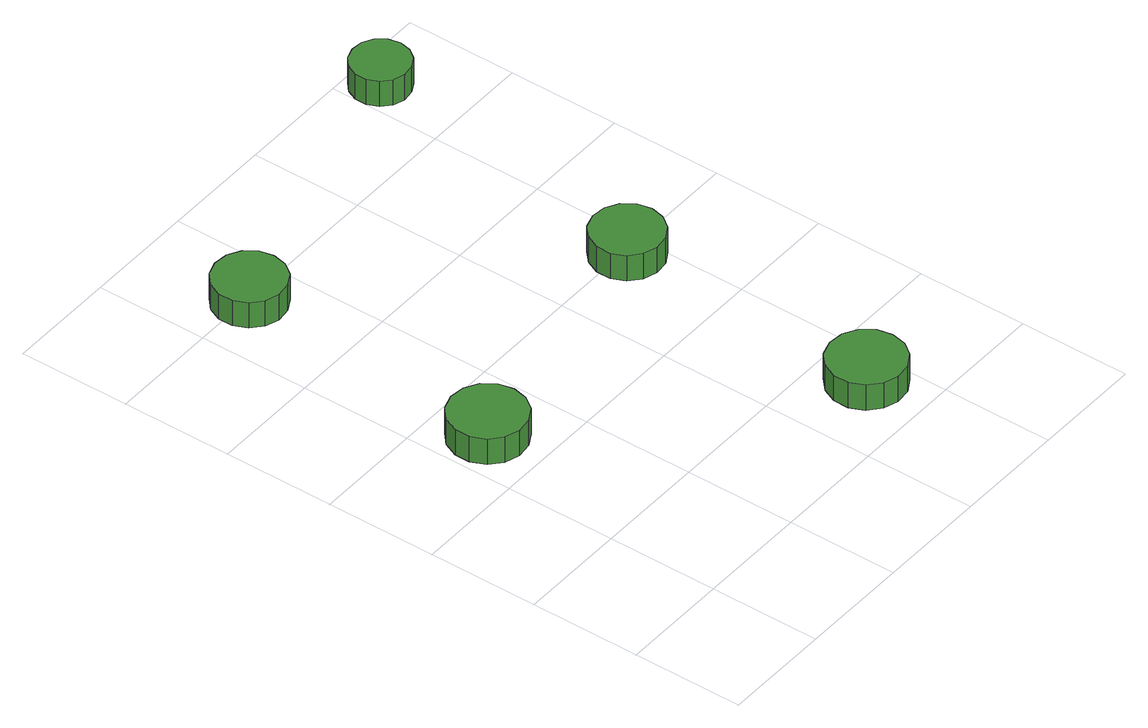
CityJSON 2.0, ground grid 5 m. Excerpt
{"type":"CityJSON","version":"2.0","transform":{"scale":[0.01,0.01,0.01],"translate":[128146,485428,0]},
"CityObjects":{
"tree1":{"type":"SolitaryVegetationObject","attributes":{"function":"something"},"geometry":[{"type":"MultiSurface","lod":"1","boundaries":[[[0,1,2,3,4,5,6,7,8,9,10,11,12,13,14]],[[15,16,17,18,19,20,21,22,23,24,25,26,27,28,29]],[[0,29,28,1]],[[1,28,27,2]],[[2,27,26,3]],[[3,26,25,4]],[[4,25,24,5]],[[5,24,23,6]],[[6,23,22,7]],[[7,22,21,8]],[[8,21,20,9]],[[9,20,19,10]],[[10,19,18,11]],[[11,18,17,12]],[[12,17,16,13]],[[13,16,15,14]],[[14,15,29,0]]]}]},
"tree2":{"type":"SolitaryVegetationObject","attributes":{"function":"something"},"geometry":[{"type":"MultiSurface","lod":"1","boundaries":[[[30,31,32,33,34,35,36,37,38,39,40,41,42,43,44]],[[45,46,47,48,49,50,51,52,53,54,55,56,57,58,59]],[[30,59,58,31]],[[31,58,57,32]],[[32,57,56,33]],[[33,56,55,34]],[[34,55,54,35]],[[35,54,53,36]],[[36,53,52,37]],[[37,52,51,38]],[[38,51,50,39]],[[39,50,49,40]],[[40,49,48,41]],[[41,48,47,42]],[[42,47,46,43]],[[43,46,45,44]],[[44,45,59,30]]]}]},
"tree3":{"type":"SolitaryVegetationObject","attributes":{"function":"something"},"geometry":[{"type":"MultiSurface","lod":"1","boundaries":[[[60,61,62,63,64,65,66,67,68,69,70,71,72,73,74]],[[75,76,77,78,79,80,81,82,83,84,85,86,87,88,89]],[[60,89,88,61]],[[61,88,87,62]],[[62,87,86,63]],[[63,86,85,64]],[[64,85,84,65]],[[65,84,83,66]],[[66,83,82,67]],[[67,82,81,68]],[[68,81,80,69]],[[69,80,79,70]],[[70,79,78,71]],[[71,78,77,72]],[[72,77,76,73]],[[73,76,75,74]],[[74,75,89,60]]]}]},
"tree4":{"type":"SolitaryVegetationObject","attributes":{"function":"something"},"geometry":[{"type":"MultiSurface","lod":"1","boundaries":[[[90,91,92,93,94,95,96,97,98,99,100,101,102,103,104]],[[105,106,107,108,109,110,111,112,113,114,115,116,117,118,119]],[[90,119,118,91]],[[91,118,117,92]],[[92,117,116,93]],[[93,116,115,94]],[[94,115,114,95]],[[95,114,113,96]],[[96,113,112,97]],[[97,112,111,98]],[[98,111,110,99]],[[99,110,109,100]],[[100,109,108,101]],[[101,108,107,102]],[[102,107,106,103]],[[103,106,105,104]],[[104,105,119,90]]]}]},
"tree5":{"type":"SolitaryVegetationObject","attributes":{"function":"something"},"geometry":[{"type":"MultiSurface","lod":"1","boundaries":[[[120,121,122,123,124,125,126,127,128,129,130,131,132,133,134]],[[135,136,137,138,139,140,141,142,143,144,145,146,147,148,149]],[[120,149,148,121]],[[121,148,147,122]],[[122,147,146,123]],[[123,146,145,124]],[[124,145,144,125]],[[125,144,143,126]],[[126,143,142,127]],[[127,142,141,128]],[[128,141,140,129]],[[129,140,139,130]],[[130,139,138,131]],[[131,138,137,132]],[[132,137,136,133]],[[133,136,135,134]],[[134,135,149,120]]]}]}
},
"vertices":[
[371,1256,226],[356,1325,226],[315,1382,226],[254,1417,226],[184,1425,226],[117,1403,226],[64,1356,226],[36,1291,226],[36,1221,226],[64,1156,226],[117,1109,226],[184,1087,226],[254,1095,226],[315,1130,226],[356,1187,226],[356,1187,97],[315,1130,97],[254,1095,97],[184,1087,97],[117,1109,97],[64,1156,97],[36,1221,97],[36,1291,97],[64,1356,97],[117,1403,97],[184,1425,97],[254,1417,97],[315,1382,97],[356,1325,97],[371,1256,97],
[421,2469,250],[408,2533,250],[369,2586,250],[312,2619,250],[246,2626,250],[183,2606,250],[134,2562,250],[107,2502,250],[107,2436,250],[134,2375,250],[183,2331,250],[246,2311,250],[312,2318,250],[369,2351,250],[408,2404,250],[408,2404,121],[369,2351,121],[312,2318,121],[246,2311,121],[183,2331,121],[134,2375,121],[107,2436,121],[107,2502,121],[134,2562,121],[183,2606,121],[246,2626,121],[312,2619,121],[369,2586,121],[408,2533,121],[421,2469,121],
[1503,260,247],[1489,329,247],[1447,386,247],[1386,421,247],[1316,428,247],[1249,407,247],[1197,359,247],[1168,295,247],[1168,224,247],[1197,160,247],[1249,113,247],[1316,91,247],[1386,98,247],[1447,134,247],[1489,191,247],[1489,191,118],[1447,134,118],[1386,98,118],[1316,91,118],[1249,113,118],[1197,160,118],[1168,224,118],[1168,295,118],[1197,359,118],[1249,407,118],[1316,428,118],[1386,421,118],[1447,386,118],[1489,329,118],[1503,260,118],
[1547,1472,240],[1533,1537,240],[1494,1590,240],[1437,1623,240],[1372,1630,240],[1309,1610,240],[1260,1565,240],[1233,1505,240],[1233,1439,240],[1260,1379,240],[1309,1335,240],[1372,1314,240],[1437,1321,240],[1494,1354,240],[1533,1408,240],[1533,1408,111],[1494,1354,111],[1437,1321,111],[1372,1314,111],[1309,1335,111],[1260,1379,111],[1233,1439,111],[1233,1505,111],[1260,1565,111],[1309,1610,111],[1372,1630,111],[1437,1623,111],[1494,1590,111],[1533,1537,111],[1547,1472,111],
[1743,2851,246],[1732,2903,246],[1700,2947,246],[1654,2974,246],[1600,2979,246],[1549,2963,246],[1509,2927,246],[1487,2878,246],[1487,2824,246],[1509,2775,246],[1549,2739,246],[1600,2722,246],[1654,2728,246],[1700,2755,246],[1732,2798,246],[1732,2798,117],[1700,2755,117],[1654,2728,117],[1600,2722,117],[1549,2739,117],[1509,2775,117],[1487,2824,117],[1487,2878,117],[1509,2927,117],[1549,2963,117],[1600,2979,117],[1654,2974,117],[1700,2947,117],[1732,2903,117],[1743,2851,117]
]}
